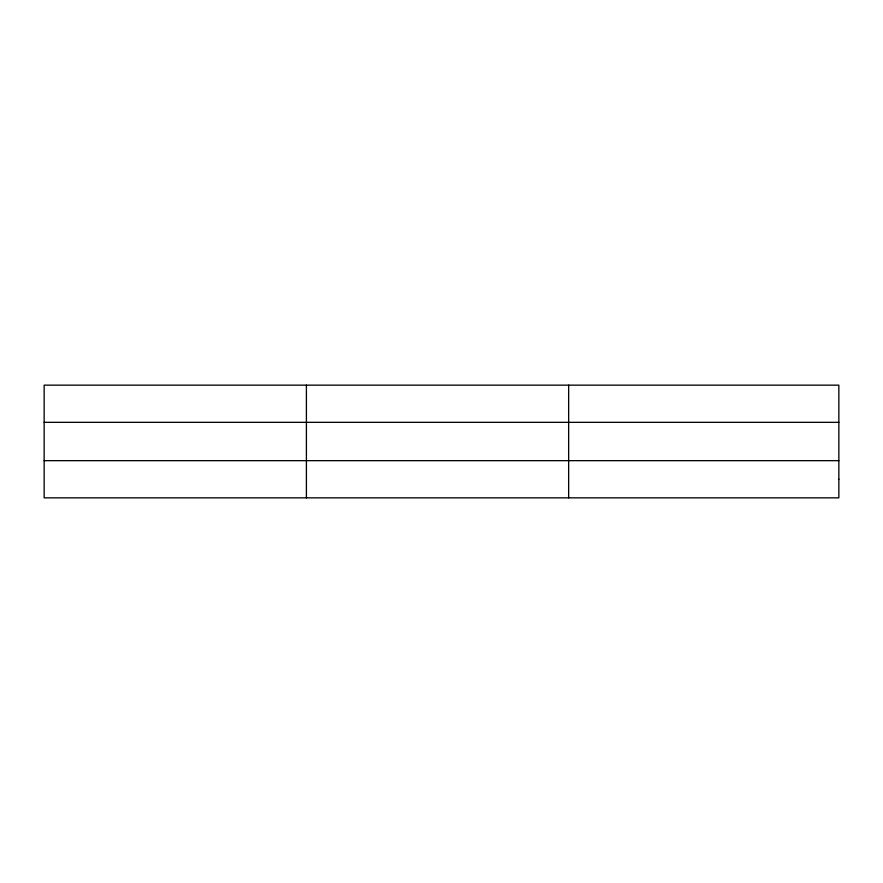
<?xml version="1.0" encoding="UTF-8"?>
<svg xmlns="http://www.w3.org/2000/svg" width="883" height="883" viewBox="0 0 883 883"><rect width="100%" height="100%" fill="white"/><g stroke="black" fill="none" stroke-linecap="round" stroke-linejoin="round"><path stroke-width="1.32" d="M306.401 497.846L306.401 385.154M568.652 497.846L568.652 385.154M44.15 422.339L838.85 422.339M44.15 460.661L838.85 460.661M838.85 479.248L838.85 497.846L44.15 497.846L44.15 385.154L838.85 385.154L838.85 479.248"/></g></svg>
